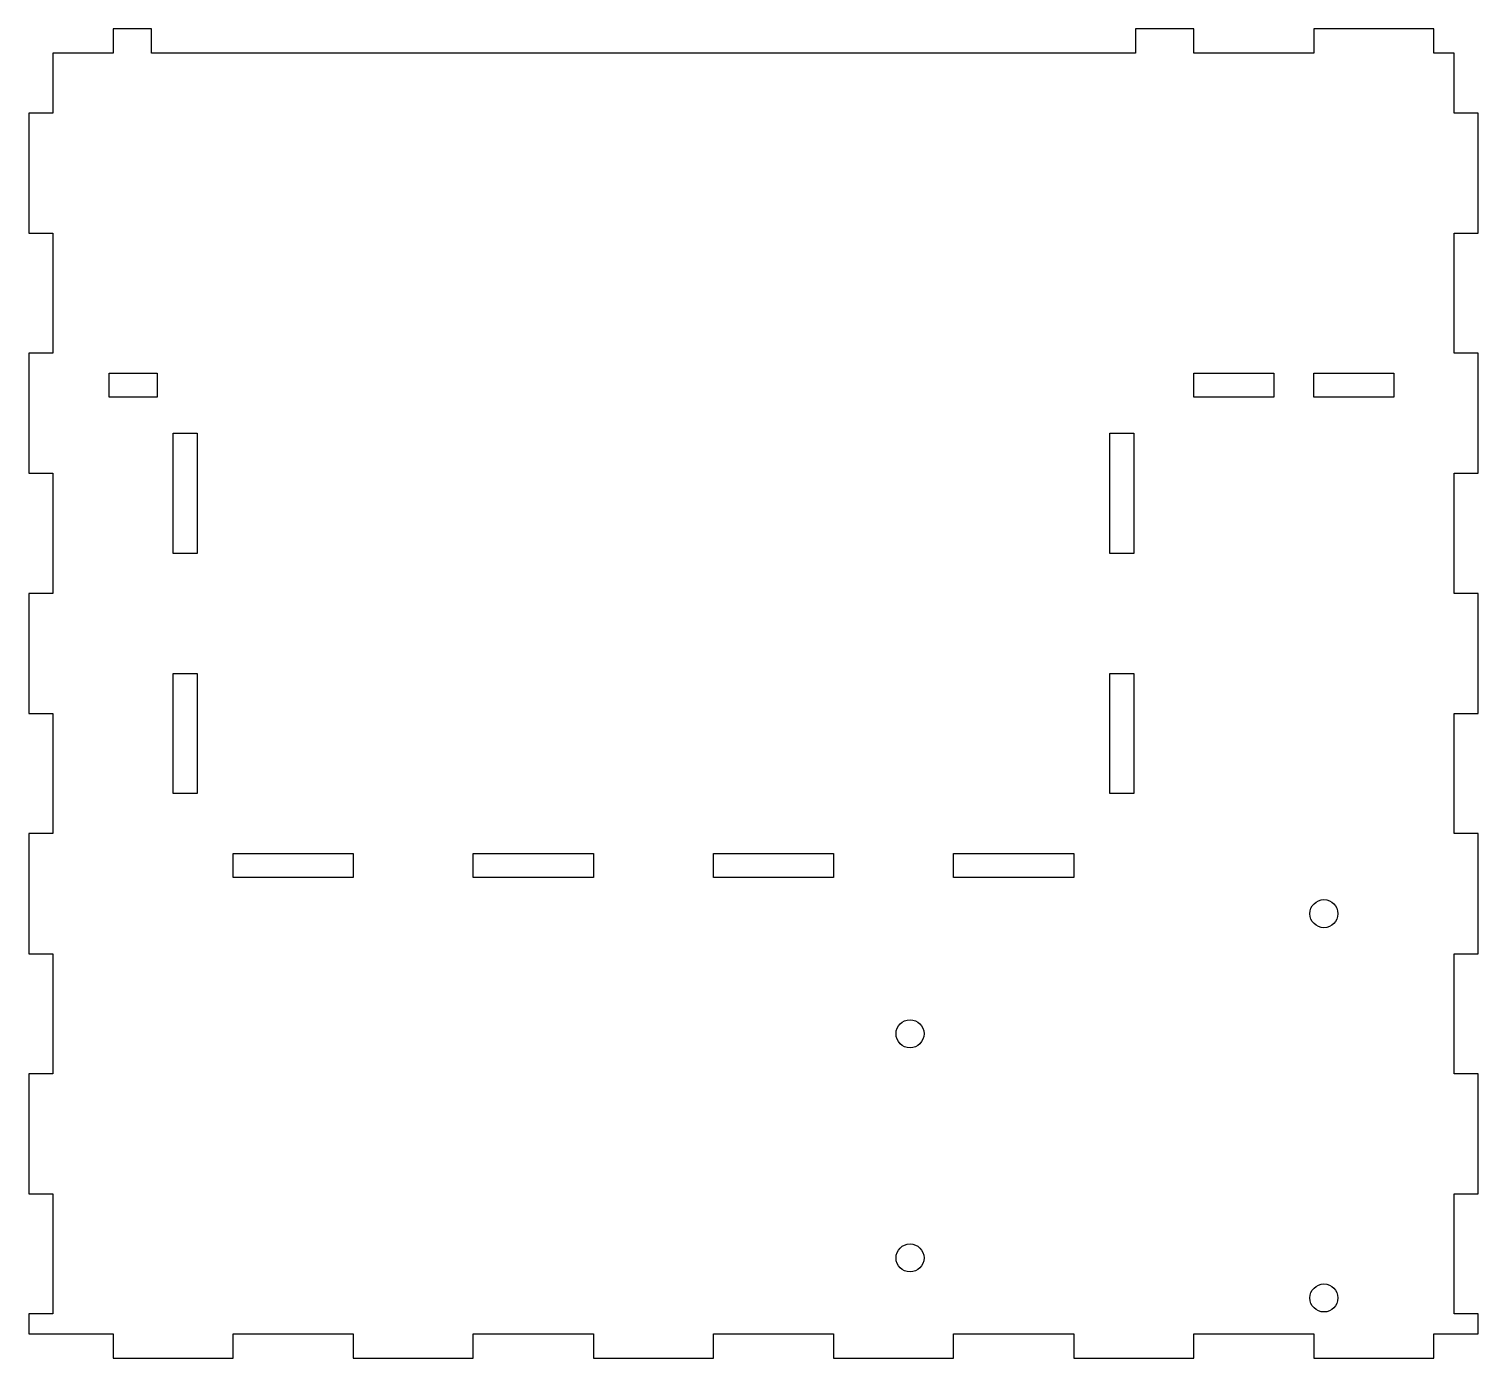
# Model space of a CAD drawing. Header units: millimetres. Extents: x -78 to 103, y -78 to 88.
import ezdxf

# ---------------------------------------------------------------- set-up
doc = ezdxf.new("R2010")
doc.units = ezdxf.units.MM

msp = doc.modelspace()

# ---------------------------------------------------------------- linework, layer by layer
for points in [[(-62.7, 85), (-62.7, 88), (-67.5, 88), (-67.5, 85), (-75, 85), (-75, 77.5), (-78, 77.5), (-78, 62.5), (-75, 62.5), (-75, 47.5), (-78, 47.5), (-78, 32.5), (-75, 32.5), (-75, 17.5), (-78, 17.5), (-78, 2.5), (-75, 2.5), (-75, -12.5), (-78, -12.5), (-78, -27.5), (-75, -27.5), (-75, -42.5), (-78, -42.5), (-78, -57.5), (-75, -57.5), (-75, -72.5), (-78, -72.5), (-78, -75), (-67.5, -75), (-67.5, -78), (-52.5, -78), (-52.5, -75), (-37.5, -75), (-37.5, -78), (-22.5, -78), (-22.5, -75), (-7.5, -75), (-7.5, -78), (7.5, -78), (7.5, -75), (22.5, -75), (22.5, -78), (37.5, -78), (37.5, -75), (52.5, -75), (52.5, -78), (67.5, -78), (67.5, -75), (82.5, -75), (82.5, -78), (97.5, -78), (97.5, -75), (103, -75), (103, -72.5), (100, -72.5), (100, -57.5), (103, -57.5), (103, -42.5), (100, -42.5), (100, -27.5), (103, -27.5), (103, -12.5), (100, -12.5), (100, 2.5), (103, 2.5), (103, 17.5), (100, 17.5), (100, 32.5), (103, 32.5), (103, 47.5), (100, 47.5), (100, 62.5), (103, 62.5), (103, 77.5), (100, 77.5), (100, 85), (97.5, 85), (97.5, 88), (82.5, 88), (82.5, 85), (67.5, 85), (67.5, 88), (60.2, 88), (60.2, 85)], [(-68, 45), (-62, 45), (-62, 42), (-68, 42)], [(77.5, 45), (77.5, 42), (67.5, 42), (67.5, 45)], [(92.5, 45), (92.5, 42), (82.5, 42), (82.5, 45)], [(-60, 37.5), (-57, 37.5), (-57, 22.5), (-60, 22.5)], [(57, 37.5), (60, 37.5), (60, 22.5), (57, 22.5)], [(-60, -7.5), (-60, 7.5), (-57, 7.5), (-57, -7.5)], [(57, 7.5), (60, 7.5), (60, -7.5), (57, -7.5)], [(-52.5, -18), (-52.5, -15), (-37.5, -15), (-37.5, -18)], [(-22.5, -18), (-22.5, -15), (-7.5, -15), (-7.5, -18)], [(7.5, -18), (7.5, -15), (22.5, -15), (22.5, -18)], [(37.5, -18), (37.5, -15), (52.5, -15), (52.5, -18)]]:
    msp.add_lwpolyline(points, close=True)
for centre in [(83.75, -22.5), (32.05, -37.5), (32.05, -65.5), (83.75, -70.5)]:
    msp.add_circle(centre, 1.75)

doc.saveas('drawing.dxf')
